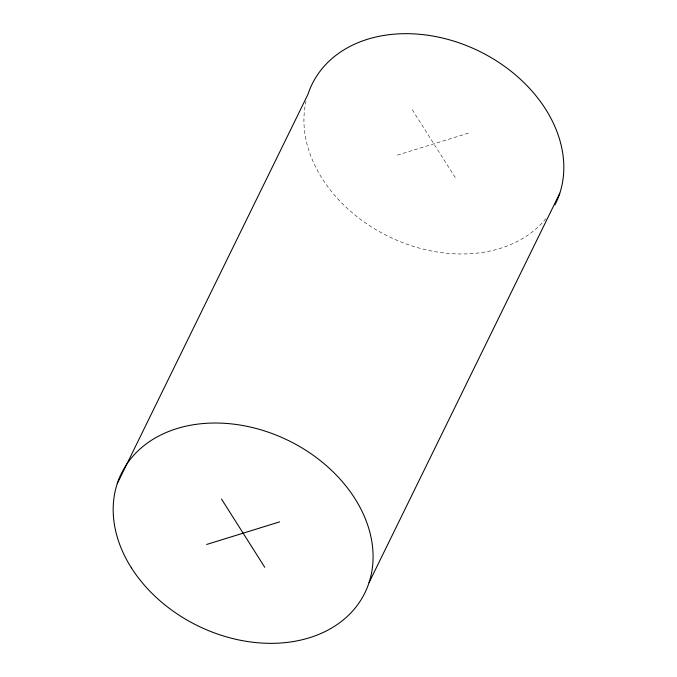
<?xml version="1.0" encoding="UTF-8"?>
<svg xmlns="http://www.w3.org/2000/svg" width="677" height="677" viewBox="0 0 677 677"><rect width="100%" height="100%" fill="white"/><g stroke="black" fill="none" stroke-linecap="round" stroke-linejoin="round"><path stroke-width="0.51" stroke-dasharray="3.38 2.54" d="M397.391 155.118L470.354 132.531M412.242 109.691L455.503 177.949M545.924 218.654A135.603 103.116 26.1 0 1 388.64 236.485A135.603 103.116 26.1 0 1 306.021 101.364"/><path stroke-width="1.02" d="M117.223 483.7L307.967 94.34A135.603 103.116 26.1 0 1 473.578 48.575A135.603 103.116 26.1 0 1 554.988 204.801M369.033 582.66L559.777 193.3M206.646 544.469L279.609 521.882M221.497 499.051L264.758 567.309M131.355 567.783A135.603 103.116 26.1 0 0 356.424 606.448A135.603 103.116 26.1 0 0 241.613 425.308A135.603 103.116 26.1 0 0 131.355 567.783"/></g></svg>
